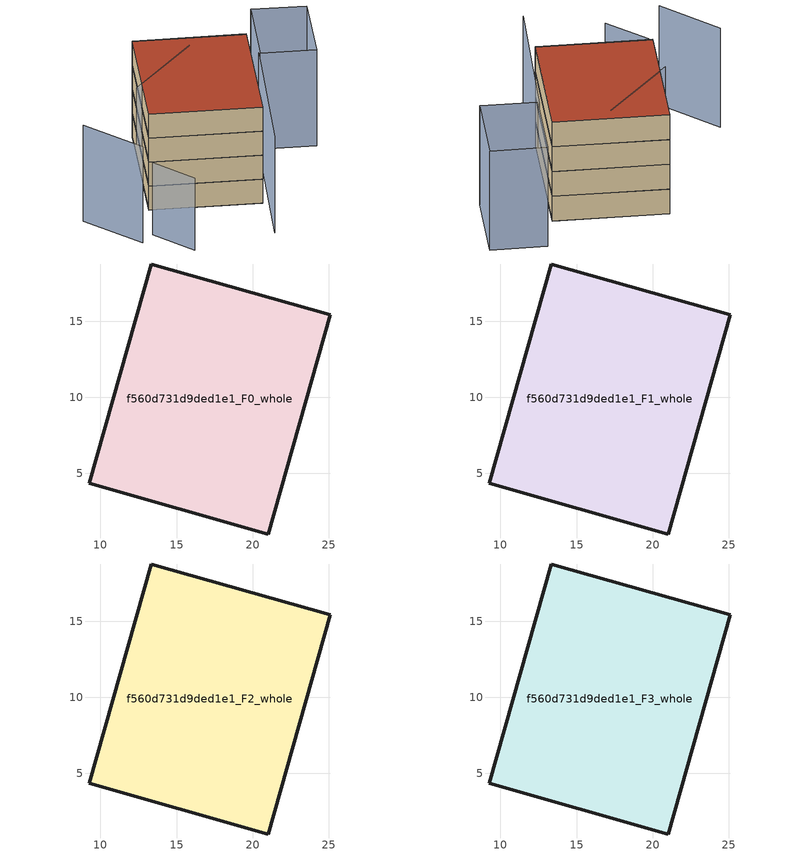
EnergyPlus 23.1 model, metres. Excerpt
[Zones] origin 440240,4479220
f560d731d9ded1e1_F0_whole
 floor ground (EU_floor_Construction): 21.01,1.02 25.09,15.41 13.34,18.75 9.26,4.37 z0
 wall outside (EU_wall_Construction): 13.34,18.75 25.09,15.41 21.01,1.02 9.26,4.37 13.34,18.75 z0:3
f560d731d9ded1e1_F1_whole
 floor to f560d731d9ded1e1_F0_whole (EU_floor_Construction): 21,1.02 25.09,15.41 13.34,18.75 9.25,4.37 z3
 wall outside (EU_wall_Construction): 13.34,18.75 25.09,15.41 21.01,1.02 9.26,4.37 13.34,18.75 z3:6
f560d731d9ded1e1_F2_whole
 floor to f560d731d9ded1e1_F1_whole (EU_floor_Construction): 21,1.02 25.09,15.41 13.34,18.75 9.25,4.37 z6
 wall outside (EU_wall_Construction): 13.34,18.75 25.09,15.41 21.01,1.02 9.26,4.37 13.34,18.75 z6:9
f560d731d9ded1e1_F3_whole
 floor to f560d731d9ded1e1_F2_whole (EU_floor_Construction): 21,1.02 25.09,15.41 13.34,18.75 9.25,4.37 z9
 wall outside (EU_wall_Construction): 13.34,18.75 25.09,15.41 21.01,1.02 9.26,4.37 13.34,18.75 z9:12
 roof outside (EU_roof_Construction): 25.09,15.41 21.01,1.02 9.26,4.37 13.34,18.75 z12
shading: 7.72,-0.41 10.67,-4.98 z0:9; 1.96,5.03 6.12,-1.44 / 19.84,-5 24.86,11.4 / 18.61,15.59 10.12,9.86 / 30.77,9.53 24.97,11.19 / 24.97,11.19 27.44,19.82 / 27.44,19.82 33.23,18.17 / 33.23,18.17 30.77,9.53 z0:12
[Building]
EU S2 Campaign: North Axis=0; Terrain=City; Solar Distribution=FullExterior
[Site:Location]
Madrid: Latitude=40.5; Longitude=-3.5; Time Zone=1; Elevation=609
[SizingPeriod:WeatherFileDays]
AnnualSizingPeriod: Begin Month=1; Begin Day of Month=1; End Month=12; End Day of Month=31; Day of Week for Start Day=Monday; Use Weather File Daylight Saving Period=No; Use Weather File Rain and Snow Indicators=No
[MATERIAL]
EU_InternalMass_Material: Roughness=MediumRough; Thickness=0.1; Conductivity=1; Density=1800; Specific Heat=900; Thermal Absorptance=0.9; Solar Absorptance=0.7; Visible Absorptance=0.7
[MATERIAL:NOMASS] Roughness=MediumRough; Thermal Absorptance=0.9; Solar Absorptance=0.7; Visible Absorptance=0.7
Name | Thermal Resistance
EU_wall_NoMass | 1.60022
EU_roof_NoMass | 1.57597
EU_floor_NoMass | 0.470652
[CONSTRUCTION]
EU_wall_Construction: EU_wall_NoMass
EU_roof_Construction: EU_roof_NoMass
EU_floor_Construction: EU_floor_NoMass
EU_InternalMass_Construction: EU_InternalMass_Material
[ZONE] Type=1; Multiplier=1; Ceiling Height=autocalculate; Floor Area=autocalculate; Part of Total Floor Area=Yes
Name | Volume
f560d731d9ded1e1_F0_whole | 548.172
f560d731d9ded1e1_F1_whole; f560d731d9ded1e1_F2_whole; f560d731d9ded1e1_F3_whole | 548.171
[INTERNALMASS] Construction=EU_InternalMass_Construction; Surface Area=182.724
Name | Zone or ZoneList
f560d731d9ded1e1_F0_whole_EU_InternalMass | f560d731d9ded1e1_F0_whole
f560d731d9ded1e1_F1_whole_EU_InternalMass | f560d731d9ded1e1_F1_whole
f560d731d9ded1e1_F2_whole_EU_InternalMass | f560d731d9ded1e1_F2_whole
f560d731d9ded1e1_F3_whole_EU_InternalMass | f560d731d9ded1e1_F3_whole
[OTHEREQUIPMENT] Fuel Type=Electricity; Design Level Calculation Method=Watts/Area; Power per Zone Floor Area=1; Fraction Latent=0; Fraction Radiant=0; Fraction Lost=0; Carbon Dioxide Generation Rate=0; EndUse Subcategory=EU_Step8_InternalGains
Name | Zone or ZoneList or Space or SpaceList | Schedule
EU_Step8_InternalGain_f560d731d9ded1e1_F0_whole_f000 | f560d731d9ded1e1_F0_whole | EU_Step8_GainSchedule_f560d731d9ded1e1_F0_whole_f000
EU_Step8_InternalGain_f560d731d9ded1e1_F1_whole_f000 | f560d731d9ded1e1_F1_whole | EU_Step8_GainSchedule_f560d731d9ded1e1_F1_whole_f000
EU_Step8_InternalGain_f560d731d9ded1e1_F2_whole_f000 | f560d731d9ded1e1_F2_whole | EU_Step8_GainSchedule_f560d731d9ded1e1_F2_whole_f000
EU_Step8_InternalGain_f560d731d9ded1e1_F3_whole_f000 | f560d731d9ded1e1_F3_whole | EU_Step8_GainSchedule_f560d731d9ded1e1_F3_whole_f000
[ZONEVENTILATION:DESIGNFLOWRATE] Schedule=EU_AlwaysOn; Design Flow Rate Calculation Method=AirChanges/Hour; Air Changes per Hour=0.480704; Ventilation Type=Natural; Fan Pressure Rise=0; Fan Total Efficiency=1; Constant Term Coefficient=1; Temperature Term Coefficient=0; Velocity Term Coefficient=0; Velocity Squared Term Coefficient=0; Minimum Indoor Temperature=-100; Maximum Indoor Temperature=100; Delta Temperature=-100; Minimum Outdoor Temperature=-100; Maximum Outdoor Temperature=100; Maximum Wind Speed=40
Name | Zone or ZoneList or Space or SpaceList
EU_ConstantAir_f560d731d9ded1e1_F0_whole | f560d731d9ded1e1_F0_whole
EU_ConstantAir_f560d731d9ded1e1_F1_whole | f560d731d9ded1e1_F1_whole
EU_ConstantAir_f560d731d9ded1e1_F2_whole | f560d731d9ded1e1_F2_whole
EU_ConstantAir_f560d731d9ded1e1_F3_whole | f560d731d9ded1e1_F3_whole
[HVACTEMPLATE:THERMOSTAT] Constant Heating Setpoint=20; Constant Cooling Setpoint=50
EU_HeatOnly_f560d731d9ded1e1_F0_whole; EU_HeatOnly_f560d731d9ded1e1_F1_whole; EU_HeatOnly_f560d731d9ded1e1_F2_whole; EU_HeatOnly_f560d731d9ded1e1_F3_whole
[HVACTEMPLATE:ZONE:IDEALLOADSAIRSYSTEM] System Availability Schedule=EU_AlwaysOn; Maximum Heating Supply Air Temperature=50; Minimum Cooling Supply Air Temperature=13; Maximum Heating Supply Air Humidity Ratio=0.0156; Minimum Cooling Supply Air Humidity Ratio=0.0077; Heating Limit=NoLimit; Cooling Limit=NoLimit; Heating Availability Schedule=EU_AlwaysOn; Cooling Availability Schedule=EU_CoolingOff; Dehumidification Control Type=ConstantSensibleHeatRatio; Cooling Sensible Heat Ratio=0.7; Dehumidification Setpoint=60; Humidification Control Type=None; Humidification Setpoint=30; Outdoor Air Method=None; Outdoor Air Flow Rate per Person=0.00944; Outdoor Air Flow Rate per Zone Floor Area=0; Outdoor Air Flow Rate per Zone=0; Demand Controlled Ventilation Type=None; Outdoor Air Economizer Type=NoEconomizer; Heat Recovery Type=None; Sensible Heat Recovery Effectiveness=0.7; Latent Heat Recovery Effectiveness=0.65
Name | Template Thermostat
f560d731d9ded1e1_F0_whole | EU_HeatOnly_f560d731d9ded1e1_F0_whole
f560d731d9ded1e1_F1_whole | EU_HeatOnly_f560d731d9ded1e1_F1_whole
f560d731d9ded1e1_F2_whole | EU_HeatOnly_f560d731d9ded1e1_F2_whole
f560d731d9ded1e1_F3_whole | EU_HeatOnly_f560d731d9ded1e1_F3_whole
[SIZING:ZONE] Zone Cooling Design Supply Air Temperature Input Method=SupplyAirTemperature; Zone Cooling Design Supply Air Temperature=13; Zone Heating Design Supply Air Temperature Input Method=SupplyAirTemperature; Zone Heating Design Supply Air Temperature=50; Zone Cooling Design Supply Air Humidity Ratio=0.008; Zone Heating Design Supply Air Humidity Ratio=0.008; Cooling Design Air Flow Method=DesignDay; Cooling Design Air Flow Rate=0; Cooling Minimum Air Flow per Zone Floor Area=0.000762; Cooling Minimum Air Flow=0; Cooling Minimum Air Flow Fraction=0.2; Heating Design Air Flow Method=DesignDay; Heating Design Air Flow Rate=0; Heating Maximum Air Flow per Zone Floor Area=0.002032; Heating Maximum Air Flow=0.141576; Heating Maximum Air Flow Fraction=0.3; Account for Dedicated Outdoor Air System=No; Dedicated Outdoor Air System Control Strategy=NeutralSupplyAir; Dedicated Outdoor Air Low Setpoint Temperature for Design=autosize; Dedicated Outdoor Air High Setpoint Temperature for Design=autosize; Zone Load Sizing Method=Sensible Load Only No Latent Load; Zone Latent Cooling Design Supply Air Humidity Ratio Input Method=HumidityRatioDifference; Zone Cooling Design Supply Air Humidity Ratio Difference=0.005; Zone Latent Heating Design Supply Air Humidity Ratio Input Method=HumidityRatioDifference; Zone Humidification Design Supply Air Humidity Ratio Difference=0.005
f560d731d9ded1e1_F0_whole; f560d731d9ded1e1_F1_whole; f560d731d9ded1e1_F2_whole; f560d731d9ded1e1_F3_whole
[SCHEDULE:CONSTANT]
Name | Hourly Value
EU_AlwaysOn | 1
EU_CoolingOff | 0
[SCHEDULE:FILE] Column Number=1; Rows to Skip at Top=0; Number of Hours of Data=8760; Column Separator=Comma; Interpolate to Timestep=No; Minutes per Item=60; Adjust Schedule for Daylight Savings=Yes
Name | File
EU_Step8_GainSchedule_f560d731d9ded1e1_F0_whole_f000 | ../../schedules/f560d731d9ded1e1/f560d731d9ded1e1_F0_whole_f000_gain.csv
EU_Step8_GainSchedule_f560d731d9ded1e1_F1_whole_f000 | ../../schedules/f560d731d9ded1e1/f560d731d9ded1e1_F1_whole_f000_gain.csv
EU_Step8_GainSchedule_f560d731d9ded1e1_F2_whole_f000 | ../../schedules/f560d731d9ded1e1/f560d731d9ded1e1_F2_whole_f000_gain.csv
EU_Step8_GainSchedule_f560d731d9ded1e1_F3_whole_f000 | ../../schedules/f560d731d9ded1e1/f560d731d9ded1e1_F3_whole_f000_gain.csv
